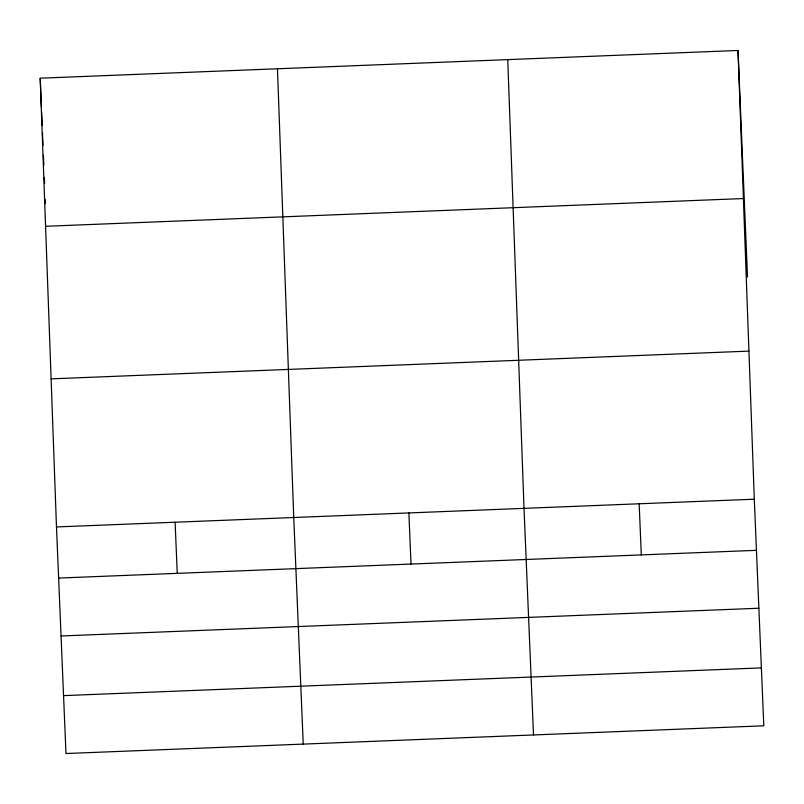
<?xml version="1.0" encoding="UTF-8"?>
<svg xmlns="http://www.w3.org/2000/svg" width="804" height="804" viewBox="0 0 804 804"><rect width="100%" height="100%" fill="white"/><g stroke="black" fill="none" stroke-linecap="round" stroke-linejoin="round"><path stroke-width="1.21" d="M738.022 50.471L754.303 499.204L763.8 725.801L65.978 753.529L56.481 526.942L40.2 78.199L738.022 50.471L747.519 277.058M45.567 226.286L743.399 198.548M51.104 378.855L748.936 351.117M56.481 526.942L754.303 499.204M58.622 578.066L756.443 550.328M61.044 635.974L758.875 608.236M63.546 695.631L761.378 667.893M639.16 503.776L641.301 554.911M533.514 734.946L524.017 508.359L507.746 59.617M408.874 512.932L411.025 564.056M303.239 744.102L293.741 517.515L277.46 68.772M175.111 522.228L177.252 573.352M40.2 78.199L41.406 106.882M41.607 111.877L42.19 125.585M42.501 133.022L43.014 145.343M43.426 155.202L43.838 165.061M44.361 177.382L44.612 183.533M45.295 199.663L45.446 203.392"/></g></svg>
